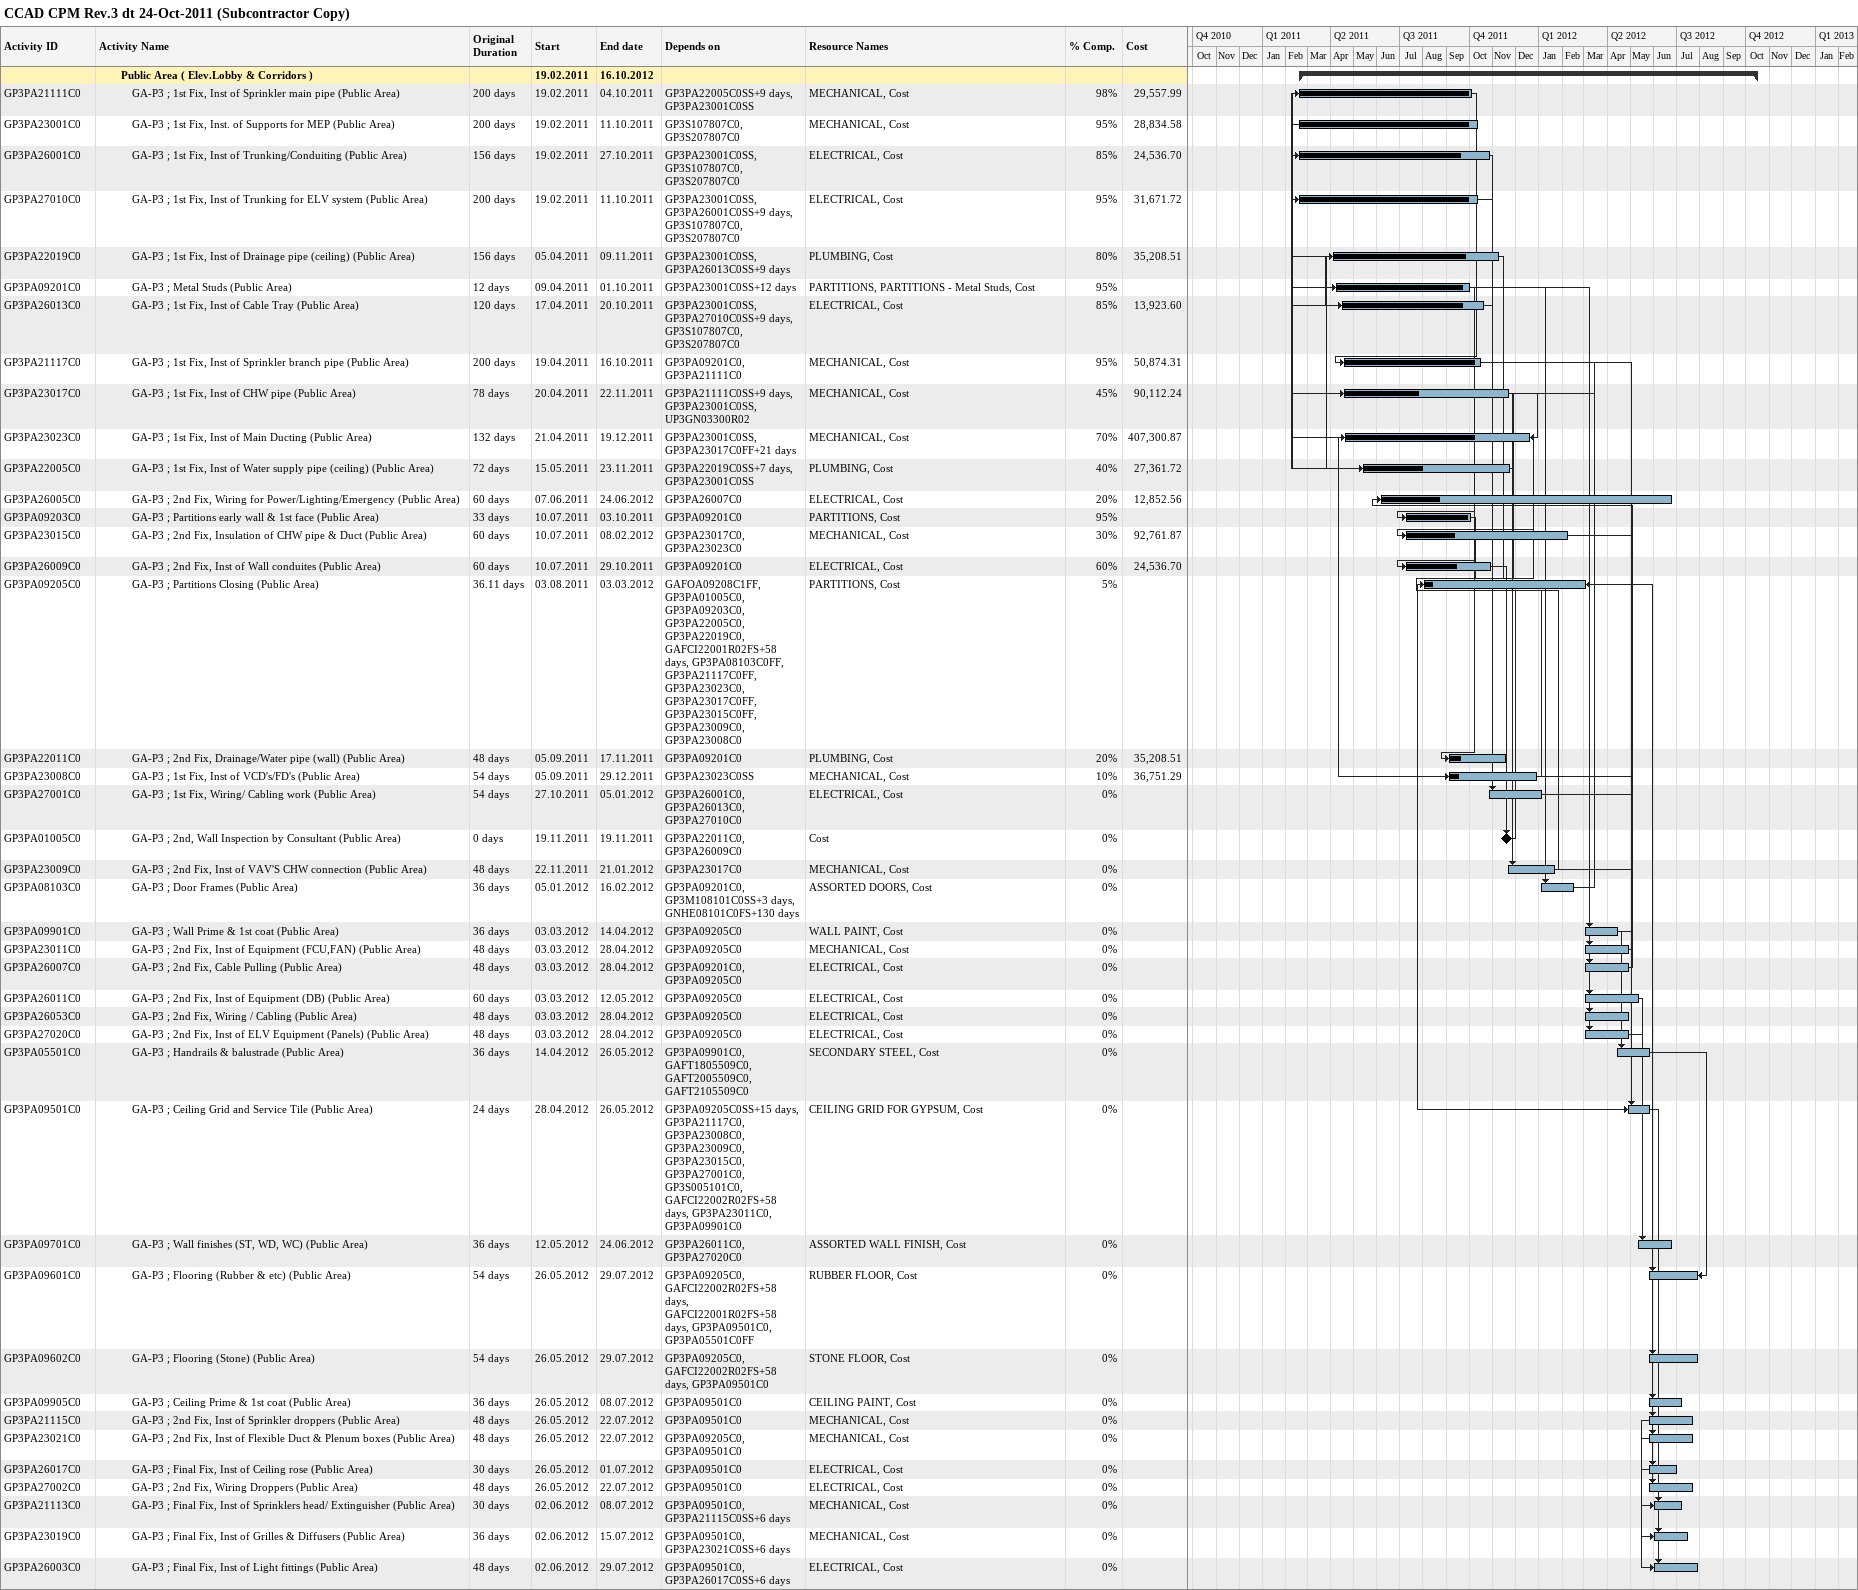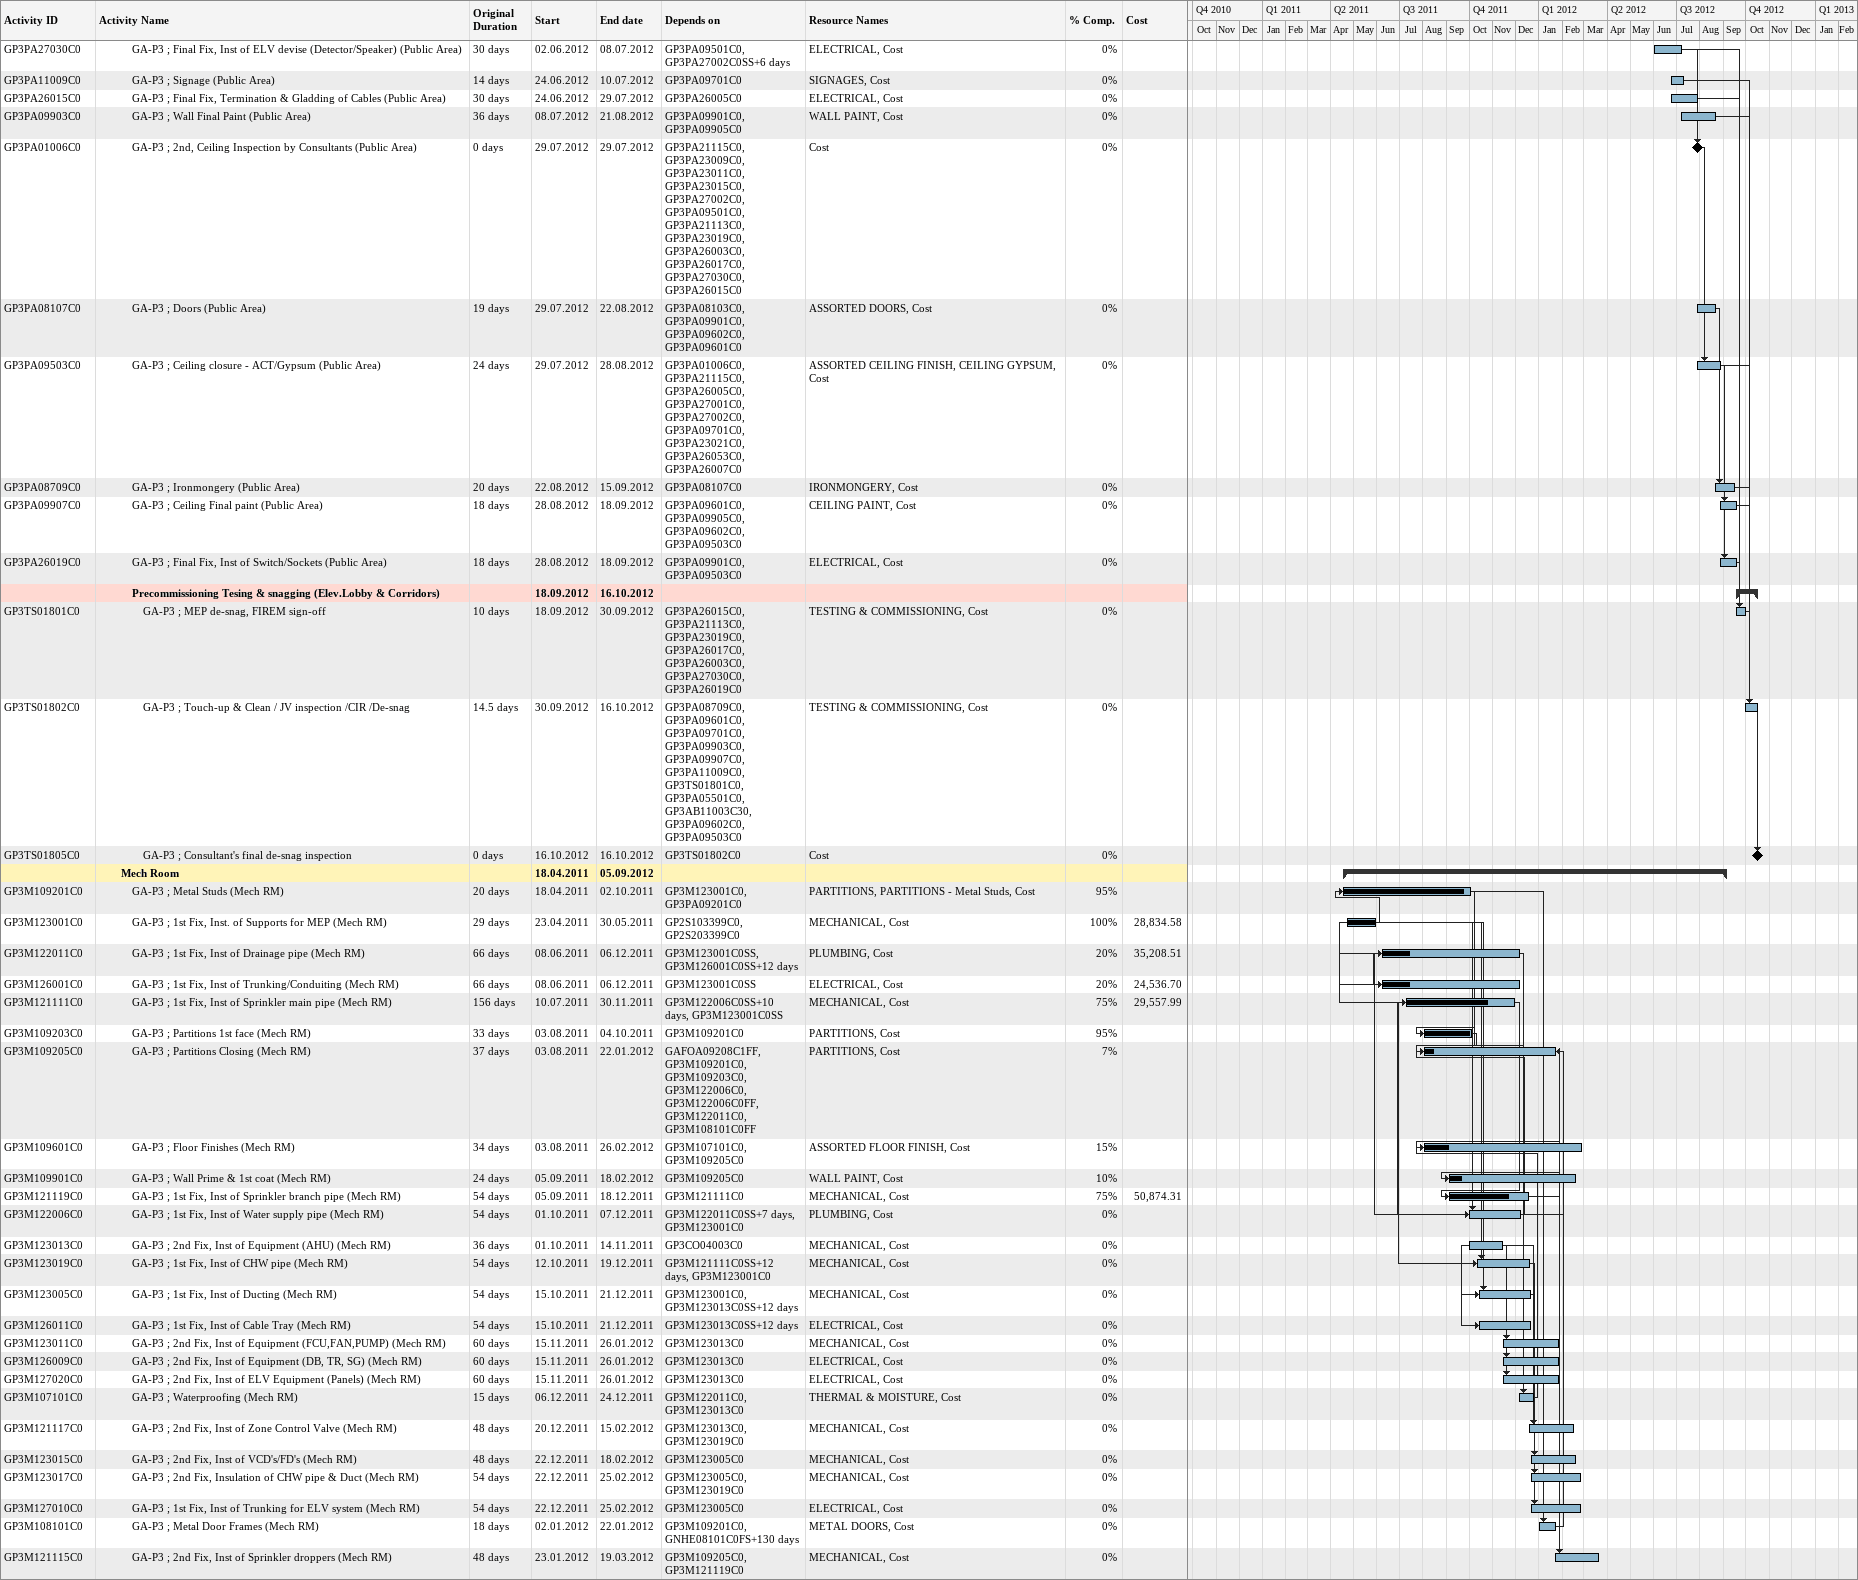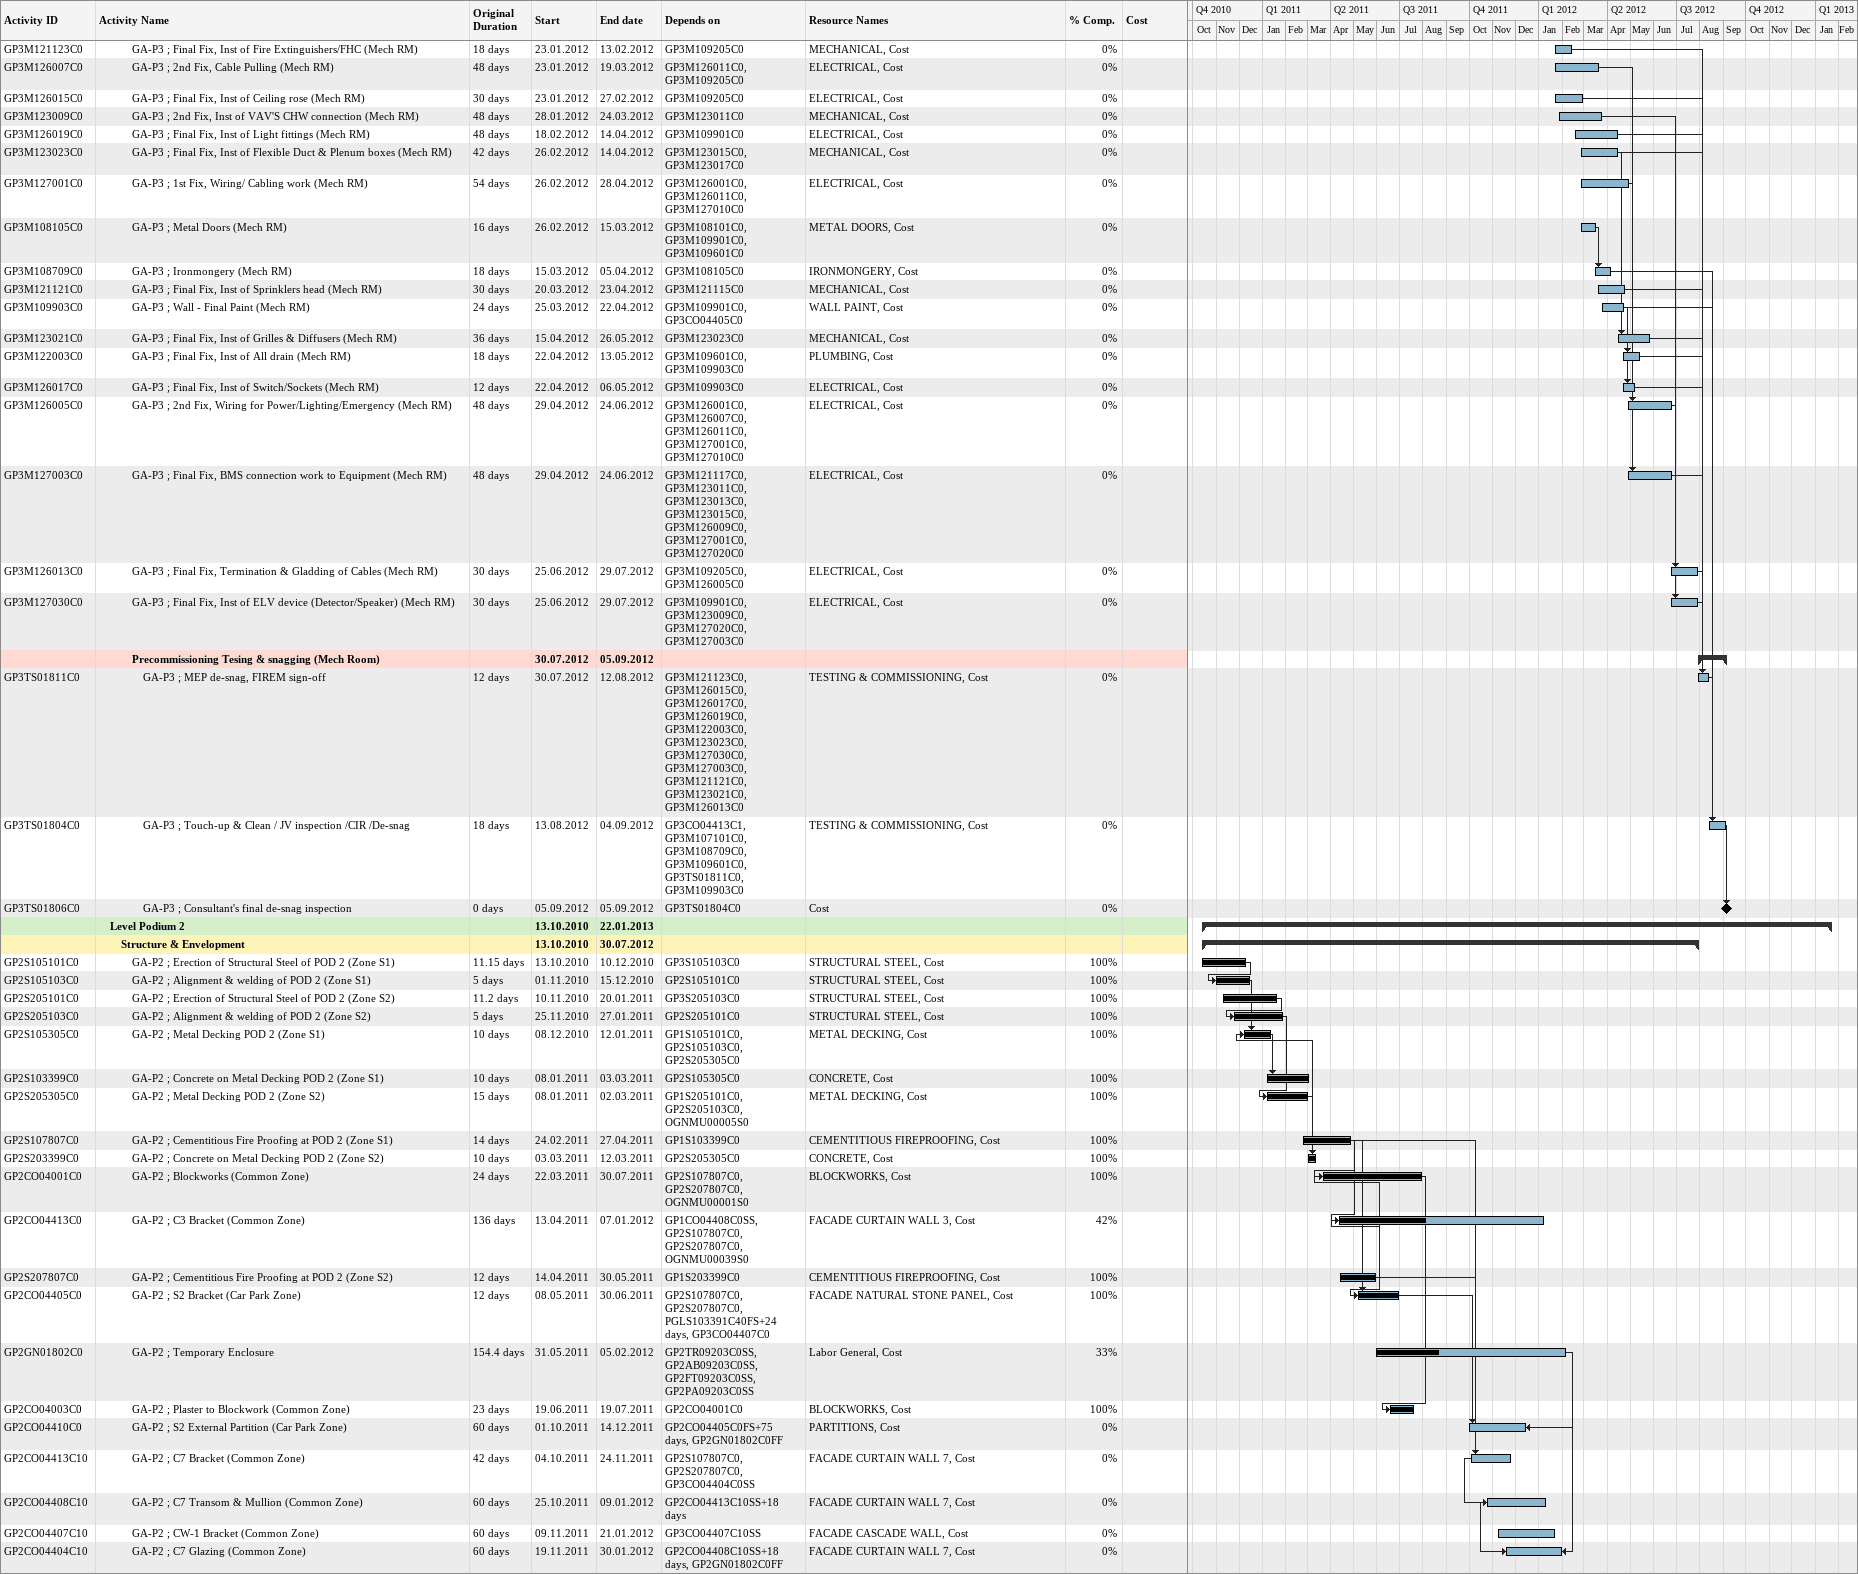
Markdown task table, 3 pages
CCAD CPM Rev.3 dt 24-Oct-2011 (Subcontractor Copy)

| ID | Level | Task | Original duration | Start | Finish | Predecessors | Resources | % complete | Cost |
|---|---|---|---|---|---|---|---|---|---|
|  | 3 | **Public Area ( Elev.Lobby & Corridors )** |  | 2011-02-19 | 2012-10-16 |  |  |  |  |
| GP3PA21111C0 | 4 | GA-P3 ; 1st Fix, Inst of Sprinkler main pipe (Public Area) | 200d | 2011-02-19 | 2011-10-04 | GP3PA22005C0SS+9d, GP3PA23001C0SS | MECHANICAL, Cost | 98 | 29557.99 |
| GP3PA23001C0 | 4 | GA-P3 ; 1st Fix, Inst. of Supports for MEP (Public Area) | 200d | 2011-02-19 | 2011-10-11 | GP3S107807C0, GP3S207807C0 | MECHANICAL, Cost | 95 | 28834.58 |
| GP3PA26001C0 | 4 | GA-P3 ; 1st Fix, Inst of Trunking/Conduiting (Public Area) | 156d | 2011-02-19 | 2011-10-27 | GP3PA23001C0SS, GP3S107807C0, GP3S207807C0 | ELECTRICAL, Cost | 85 | 24536.70 |
| GP3PA27010C0 | 4 | GA-P3 ; 1st Fix, Inst of Trunking for ELV system (Public Area) | 200d | 2011-02-19 | 2011-10-11 | GP3PA23001C0SS, GP3PA26001C0SS+9d, GP3S107807C0, GP3S207807C0 | ELECTRICAL, Cost | 95 | 31671.72 |
| GP3PA22019C0 | 4 | GA-P3 ; 1st Fix, Inst of Drainage pipe (ceiling) (Public Area) | 156d | 2011-04-05 | 2011-11-09 | GP3PA23001C0SS, GP3PA26013C0SS+9d | PLUMBING, Cost | 80 | 35208.51 |
| GP3PA09201C0 | 4 | GA-P3 ; Metal Studs (Public Area) | 12d | 2011-04-09 | 2011-10-01 | GP3PA23001C0SS+12d | PARTITIONS, PARTITIONS - Metal Studs, Cost | 95 |  |
| GP3PA26013C0 | 4 | GA-P3 ; 1st Fix, Inst of Cable Tray (Public Area) | 120d | 2011-04-17 | 2011-10-20 | GP3PA23001C0SS, GP3PA27010C0SS+9d, GP3S107807C0, GP3S207807C0 | ELECTRICAL, Cost | 85 | 13923.60 |
| GP3PA21117C0 | 4 | GA-P3 ; 1st Fix, Inst of Sprinkler branch pipe (Public Area) | 200d | 2011-04-19 | 2011-10-16 | GP3PA09201C0, GP3PA21111C0 | MECHANICAL, Cost | 95 | 50874.31 |
| GP3PA23017C0 | 4 | GA-P3 ; 1st Fix, Inst of CHW pipe (Public Area) | 78d | 2011-04-20 | 2011-11-22 | GP3PA21111C0SS+9d, GP3PA23001C0SS, UP3GN03300R02 | MECHANICAL, Cost | 45 | 90112.24 |
| GP3PA23023C0 | 4 | GA-P3 ; 1st Fix, Inst of Main Ducting (Public Area) | 132d | 2011-04-21 | 2011-12-19 | GP3PA23001C0SS, GP3PA23017C0FF+21d | MECHANICAL, Cost | 70 | 407300.87 |
| GP3PA22005C0 | 4 | GA-P3 ; 1st Fix, Inst of Water supply pipe (ceiling) (Public Area) | 72d | 2011-05-15 | 2011-11-23 | GP3PA22019C0SS+7d, GP3PA23001C0SS | PLUMBING, Cost | 40 | 27361.72 |
| GP3PA26005C0 | 4 | GA-P3 ; 2nd Fix, Wiring for Power/Lighting/Emergency (Public Area) | 60d | 2011-06-07 | 2012-06-24 | GP3PA26007C0 | ELECTRICAL, Cost | 20 | 12852.56 |
| GP3PA09203C0 | 4 | GA-P3 ; Partitions early wall & 1st face (Public Area) | 33d | 2011-07-10 | 2011-10-03 | GP3PA09201C0 | PARTITIONS, Cost | 95 |  |
| GP3PA23015C0 | 4 | GA-P3 ; 2nd Fix, Insulation of CHW pipe & Duct (Public Area) | 60d | 2011-07-10 | 2012-02-08 | GP3PA23017C0, GP3PA23023C0 | MECHANICAL, Cost | 30 | 92761.87 |
| GP3PA26009C0 | 4 | GA-P3 ; 2nd Fix, Inst of Wall conduites (Public Area) | 60d | 2011-07-10 | 2011-10-29 | GP3PA09201C0 | ELECTRICAL, Cost | 60 | 24536.70 |
| GP3PA09205C0 | 4 | GA-P3 ; Partitions Closing (Public Area) | 36.11d | 2011-08-03 | 2012-03-03 | GAFOA09208C1FF, GP3PA01005C0, GP3PA09203C0, GP3PA22005C0, GP3PA22019C0, GAFCI22001R02FS+58d, GP3PA08103C0FF, GP3PA21117C0FF, GP3PA23023C0, GP3PA23017C0FF, GP3PA23015C0FF, GP3PA23009C0, GP3PA23008C0 | PARTITIONS, Cost | 5 |  |
| GP3PA22011C0 | 4 | GA-P3 ; 2nd Fix, Drainage/Water pipe (wall) (Public Area) | 48d | 2011-09-05 | 2011-11-17 | GP3PA09201C0 | PLUMBING, Cost | 20 | 35208.51 |
| GP3PA23008C0 | 4 | GA-P3 ; 1st Fix, Inst of VCD's/FD's (Public Area) | 54d | 2011-09-05 | 2011-12-29 | GP3PA23023C0SS | MECHANICAL, Cost | 10 | 36751.29 |
| GP3PA27001C0 | 4 | GA-P3 ; 1st Fix, Wiring/ Cabling work (Public Area) | 54d | 2011-10-27 | 2012-01-05 | GP3PA26001C0, GP3PA26013C0, GP3PA27010C0 | ELECTRICAL, Cost | 0 |  |
| GP3PA01005C0 | 4 | GA-P3 ; 2nd, Wall Inspection by Consultant (Public Area) | 0d | 2011-11-19 | 2011-11-19 | GP3PA22011C0, GP3PA26009C0 | Cost | 0 |  |
| GP3PA23009C0 | 4 | GA-P3 ; 2nd Fix, Inst of VAV'S CHW connection (Public Area) | 48d | 2011-11-22 | 2012-01-21 | GP3PA23017C0 | MECHANICAL, Cost | 0 |  |
| GP3PA08103C0 | 4 | GA-P3 ; Door Frames (Public Area) | 36d | 2012-01-05 | 2012-02-16 | GP3PA09201C0, GP3M108101C0SS+3d, GNHE08101C0FS+130d | ASSORTED DOORS, Cost | 0 |  |
| GP3PA09901C0 | 4 | GA-P3 ; Wall Prime & 1st coat (Public Area) | 36d | 2012-03-03 | 2012-04-14 | GP3PA09205C0 | WALL PAINT, Cost | 0 |  |
| GP3PA23011C0 | 4 | GA-P3 ; 2nd Fix, Inst of Equipment (FCU,FAN) (Public Area) | 48d | 2012-03-03 | 2012-04-28 | GP3PA09205C0 | MECHANICAL, Cost | 0 |  |
| GP3PA26007C0 | 4 | GA-P3 ; 2nd Fix, Cable Pulling (Public Area) | 48d | 2012-03-03 | 2012-04-28 | GP3PA09201C0, GP3PA09205C0 | ELECTRICAL, Cost | 0 |  |
| GP3PA26011C0 | 4 | GA-P3 ; 2nd Fix, Inst of Equipment (DB) (Public Area) | 60d | 2012-03-03 | 2012-05-12 | GP3PA09205C0 | ELECTRICAL, Cost | 0 |  |
| GP3PA26053C0 | 4 | GA-P3 ; 2nd Fix, Wiring / Cabling (Public Area) | 48d | 2012-03-03 | 2012-04-28 | GP3PA09205C0 | ELECTRICAL, Cost | 0 |  |
| GP3PA27020C0 | 4 | GA-P3 ; 2nd Fix, Inst of ELV Equipment (Panels) (Public Area) | 48d | 2012-03-03 | 2012-04-28 | GP3PA09205C0 | ELECTRICAL, Cost | 0 |  |
| GP3PA05501C0 | 4 | GA-P3 ; Handrails & balustrade (Public Area) | 36d | 2012-04-14 | 2012-05-26 | GP3PA09901C0, GAFT1805509C0, GAFT2005509C0, GAFT2105509C0 | SECONDARY STEEL, Cost | 0 |  |
| GP3PA09501C0 | 4 | GA-P3 ; Ceiling Grid and Service Tile (Public Area) | 24d | 2012-04-28 | 2012-05-26 | GP3PA09205C0SS+15d, GP3PA21117C0, GP3PA23008C0, GP3PA23009C0, GP3PA23015C0, GP3PA27001C0, GP3S005101C0, GAFCI22002R02FS+58d, GP3PA23011C0, GP3PA09901C0 | CEILING GRID FOR GYPSUM, Cost | 0 |  |
| GP3PA09701C0 | 4 | GA-P3 ; Wall finishes (ST, WD, WC) (Public Area) | 36d | 2012-05-12 | 2012-06-24 | GP3PA26011C0, GP3PA27020C0 | ASSORTED WALL FINISH, Cost | 0 |  |
| GP3PA09601C0 | 4 | GA-P3 ; Flooring (Rubber & etc) (Public Area) | 54d | 2012-05-26 | 2012-07-29 | GP3PA09205C0, GAFCI22002R02FS+58d, GAFCI22001R02FS+58d, GP3PA09501C0, GP3PA05501C0FF | RUBBER FLOOR, Cost | 0 |  |
| GP3PA09602C0 | 4 | GA-P3 ; Flooring (Stone) (Public Area) | 54d | 2012-05-26 | 2012-07-29 | GP3PA09205C0, GAFCI22002R02FS+58d, GP3PA09501C0 | STONE FLOOR, Cost | 0 |  |
| GP3PA09905C0 | 4 | GA-P3 ; Ceiling Prime & 1st coat (Public Area) | 36d | 2012-05-26 | 2012-07-08 | GP3PA09501C0 | CEILING PAINT, Cost | 0 |  |
| GP3PA21115C0 | 4 | GA-P3 ; 2nd Fix, Inst of Sprinkler droppers (Public Area) | 48d | 2012-05-26 | 2012-07-22 | GP3PA09501C0 | MECHANICAL, Cost | 0 |  |
| GP3PA23021C0 | 4 | GA-P3 ; 2nd Fix, Inst of Flexible Duct & Plenum boxes (Public Area) | 48d | 2012-05-26 | 2012-07-22 | GP3PA09205C0, GP3PA09501C0 | MECHANICAL, Cost | 0 |  |
| GP3PA26017C0 | 4 | GA-P3 ; Final Fix, Inst of Ceiling rose (Public Area) | 30d | 2012-05-26 | 2012-07-01 | GP3PA09501C0 | ELECTRICAL, Cost | 0 |  |
| GP3PA27002C0 | 4 | GA-P3 ; 2nd Fix, Wiring Droppers (Public Area) | 48d | 2012-05-26 | 2012-07-22 | GP3PA09501C0 | ELECTRICAL, Cost | 0 |  |
| GP3PA21113C0 | 4 | GA-P3 ; Final Fix, Inst of Sprinklers head/ Extinguisher (Public Area) | 30d | 2012-06-02 | 2012-07-08 | GP3PA09501C0, GP3PA21115C0SS+6d | MECHANICAL, Cost | 0 |  |
| GP3PA23019C0 | 4 | GA-P3 ; Final Fix, Inst of Grilles & Diffusers (Public Area) | 36d | 2012-06-02 | 2012-07-15 | GP3PA09501C0, GP3PA23021C0SS+6d | MECHANICAL, Cost | 0 |  |
| GP3PA26003C0 | 4 | GA-P3 ; Final Fix, Inst of Light fittings (Public Area) | 48d | 2012-06-02 | 2012-07-29 | GP3PA09501C0, GP3PA26017C0SS+6d | ELECTRICAL, Cost | 0 |  |
| GP3PA27030C0 | 4 | GA-P3 ; Final Fix, Inst of ELV devise (Detector/Speaker) (Public Area) | 30d | 2012-06-02 | 2012-07-08 | GP3PA09501C0, GP3PA27002C0SS+6d | ELECTRICAL, Cost | 0 |  |
| GP3PA11009C0 | 4 | GA-P3 ; Signage (Public Area) | 14d | 2012-06-24 | 2012-07-10 | GP3PA09701C0 | SIGNAGES, Cost | 0 |  |
| GP3PA26015C0 | 4 | GA-P3 ; Final Fix, Termination & Gladding of Cables (Public Area) | 30d | 2012-06-24 | 2012-07-29 | GP3PA26005C0 | ELECTRICAL, Cost | 0 |  |
| GP3PA09903C0 | 4 | GA-P3 ; Wall Final Paint (Public Area) | 36d | 2012-07-08 | 2012-08-21 | GP3PA09901C0, GP3PA09905C0 | WALL PAINT, Cost | 0 |  |
| GP3PA01006C0 | 4 | GA-P3 ; 2nd, Ceiling Inspection by Consultants (Public Area) | 0d | 2012-07-29 | 2012-07-29 | GP3PA21115C0, GP3PA23009C0, GP3PA23011C0, GP3PA23015C0, GP3PA27002C0, GP3PA09501C0, GP3PA21113C0, GP3PA23019C0, GP3PA26003C0, GP3PA26017C0, GP3PA27030C0, GP3PA26015C0 | Cost | 0 |  |
| GP3PA08107C0 | 4 | GA-P3 ; Doors (Public Area) | 19d | 2012-07-29 | 2012-08-22 | GP3PA08103C0, GP3PA09901C0, GP3PA09602C0, GP3PA09601C0 | ASSORTED DOORS, Cost | 0 |  |
| GP3PA09503C0 | 4 | GA-P3 ; Ceiling closure - ACT/Gypsum (Public Area) | 24d | 2012-07-29 | 2012-08-28 | GP3PA01006C0, GP3PA21115C0, GP3PA26005C0, GP3PA27001C0, GP3PA27002C0, GP3PA09701C0, GP3PA23021C0, GP3PA26053C0, GP3PA26007C0 | ASSORTED CEILING FINISH, CEILING GYPSUM, Cost | 0 |  |
| GP3PA08709C0 | 4 | GA-P3 ; Ironmongery (Public Area) | 20d | 2012-08-22 | 2012-09-15 | GP3PA08107C0 | IRONMONGERY, Cost | 0 |  |
| GP3PA09907C0 | 4 | GA-P3 ; Ceiling Final paint (Public Area) | 18d | 2012-08-28 | 2012-09-18 | GP3PA09601C0, GP3PA09905C0, GP3PA09602C0, GP3PA09503C0 | CEILING PAINT, Cost | 0 |  |
| GP3PA26019C0 | 4 | GA-P3 ; Final Fix, Inst of Switch/Sockets (Public Area) | 18d | 2012-08-28 | 2012-09-18 | GP3PA09901C0, GP3PA09503C0 | ELECTRICAL, Cost | 0 |  |
|  | 4 | **Precommissioning Tesing & snagging (Elev.Lobby & Corridors)** |  | 2012-09-18 | 2012-10-16 |  |  |  |  |
| GP3TS01801C0 | 5 | GA-P3 ; MEP de-snag, FIREM sign-off | 10d | 2012-09-18 | 2012-09-30 | GP3PA26015C0, GP3PA21113C0, GP3PA23019C0, GP3PA26017C0, GP3PA26003C0, GP3PA27030C0, GP3PA26019C0 | TESTING & COMMISSIONING, Cost | 0 |  |
| GP3TS01802C0 | 5 | GA-P3 ; Touch-up & Clean / JV inspection /CIR /De-snag | 14.5d | 2012-09-30 | 2012-10-16 | GP3PA08709C0, GP3PA09601C0, GP3PA09701C0, GP3PA09903C0, GP3PA09907C0, GP3PA11009C0, GP3TS01801C0, GP3PA05501C0, GP3AB11003C30, GP3PA09602C0, GP3PA09503C0 | TESTING & COMMISSIONING, Cost | 0 |  |
| GP3TS01805C0 | 5 | GA-P3 ; Consultant's final de-snag inspection | 0d | 2012-10-16 | 2012-10-16 | GP3TS01802C0 | Cost | 0 |  |
|  | 3 | **Mech Room** |  | 2011-04-18 | 2012-09-05 |  |  |  |  |
| GP3M109201C0 | 4 | GA-P3 ; Metal Studs (Mech RM) | 20d | 2011-04-18 | 2011-10-02 | GP3M123001C0, GP3PA09201C0 | PARTITIONS, PARTITIONS - Metal Studs, Cost | 95 |  |
| GP3M123001C0 | 4 | GA-P3 ; 1st Fix, Inst. of Supports for MEP (Mech RM) | 29d | 2011-04-23 | 2011-05-30 | GP2S103399C0, GP2S203399C0 | MECHANICAL, Cost | 100 | 28834.58 |
| GP3M122011C0 | 4 | GA-P3 ; 1st Fix, Inst of Drainage pipe (Mech RM) | 66d | 2011-06-08 | 2011-12-06 | GP3M123001C0SS, GP3M126001C0SS+12d | PLUMBING, Cost | 20 | 35208.51 |
| GP3M126001C0 | 4 | GA-P3 ; 1st Fix, Inst of Trunking/Conduiting (Mech RM) | 66d | 2011-06-08 | 2011-12-06 | GP3M123001C0SS | ELECTRICAL, Cost | 20 | 24536.70 |
| GP3M121111C0 | 4 | GA-P3 ; 1st Fix, Inst of Sprinkler main pipe (Mech RM) | 156d | 2011-07-10 | 2011-11-30 | GP3M122006C0SS+10d, GP3M123001C0SS | MECHANICAL, Cost | 75 | 29557.99 |
| GP3M109203C0 | 4 | GA-P3 ; Partitions 1st face (Mech RM) | 33d | 2011-08-03 | 2011-10-04 | GP3M109201C0 | PARTITIONS, Cost | 95 |  |
| GP3M109205C0 | 4 | GA-P3 ; Partitions Closing (Mech RM) | 37d | 2011-08-03 | 2012-01-22 | GAFOA09208C1FF, GP3M109201C0, GP3M109203C0, GP3M122006C0, GP3M122006C0FF, GP3M122011C0, GP3M108101C0FF | PARTITIONS, Cost | 7 |  |
| GP3M109601C0 | 4 | GA-P3 ; Floor Finishes (Mech RM) | 34d | 2011-08-03 | 2012-02-26 | GP3M107101C0, GP3M109205C0 | ASSORTED FLOOR FINISH, Cost | 15 |  |
| GP3M109901C0 | 4 | GA-P3 ; Wall Prime & 1st coat (Mech RM) | 24d | 2011-09-05 | 2012-02-18 | GP3M109205C0 | WALL PAINT, Cost | 10 |  |
| GP3M121119C0 | 4 | GA-P3 ; 1st Fix, Inst of Sprinkler branch pipe (Mech RM) | 54d | 2011-09-05 | 2011-12-18 | GP3M121111C0 | MECHANICAL, Cost | 75 | 50874.31 |
| GP3M122006C0 | 4 | GA-P3 ; 1st Fix, Inst of Water supply pipe (Mech RM) | 54d | 2011-10-01 | 2011-12-07 | GP3M122011C0SS+7d, GP3M123001C0 | PLUMBING, Cost | 0 |  |
| GP3M123013C0 | 4 | GA-P3 ; 2nd Fix, Inst of Equipment (AHU) (Mech RM) | 36d | 2011-10-01 | 2011-11-14 | GP3CO04003C0 | MECHANICAL, Cost | 0 |  |
| GP3M123019C0 | 4 | GA-P3 ; 1st Fix, Inst of CHW pipe (Mech RM) | 54d | 2011-10-12 | 2011-12-19 | GP3M121111C0SS+12d, GP3M123001C0 | MECHANICAL, Cost | 0 |  |
| GP3M123005C0 | 4 | GA-P3 ; 1st Fix, Inst of Ducting (Mech RM) | 54d | 2011-10-15 | 2011-12-21 | GP3M123001C0, GP3M123013C0SS+12d | MECHANICAL, Cost | 0 |  |
| GP3M126011C0 | 4 | GA-P3 ; 1st Fix, Inst of Cable Tray (Mech RM) | 54d | 2011-10-15 | 2011-12-21 | GP3M123013C0SS+12d | ELECTRICAL, Cost | 0 |  |
| GP3M123011C0 | 4 | GA-P3 ; 2nd Fix, Inst of Equipment (FCU,FAN,PUMP) (Mech RM) | 60d | 2011-11-15 | 2012-01-26 | GP3M123013C0 | MECHANICAL, Cost | 0 |  |
| GP3M126009C0 | 4 | GA-P3 ; 2nd Fix, Inst of Equipment (DB, TR, SG) (Mech RM) | 60d | 2011-11-15 | 2012-01-26 | GP3M123013C0 | ELECTRICAL, Cost | 0 |  |
| GP3M127020C0 | 4 | GA-P3 ; 2nd Fix, Inst of ELV Equipment (Panels) (Mech RM) | 60d | 2011-11-15 | 2012-01-26 | GP3M123013C0 | ELECTRICAL, Cost | 0 |  |
| GP3M107101C0 | 4 | GA-P3 ; Waterproofing (Mech RM) | 15d | 2011-12-06 | 2011-12-24 | GP3M122011C0, GP3M123013C0 | THERMAL & MOISTURE, Cost | 0 |  |
| GP3M121117C0 | 4 | GA-P3 ; 2nd Fix, Inst of Zone Control Valve (Mech RM) | 48d | 2011-12-20 | 2012-02-15 | GP3M123013C0, GP3M123019C0 | MECHANICAL, Cost | 0 |  |
| GP3M123015C0 | 4 | GA-P3 ; 2nd Fix, Inst of VCD's/FD's (Mech RM) | 48d | 2011-12-22 | 2012-02-18 | GP3M123005C0 | MECHANICAL, Cost | 0 |  |
| GP3M123017C0 | 4 | GA-P3 ; 2nd Fix, Insulation of CHW pipe & Duct (Mech RM) | 54d | 2011-12-22 | 2012-02-25 | GP3M123005C0, GP3M123019C0 | MECHANICAL, Cost | 0 |  |
| GP3M127010C0 | 4 | GA-P3 ; 1st Fix, Inst of Trunking for ELV system (Mech RM) | 54d | 2011-12-22 | 2012-02-25 | GP3M123005C0 | ELECTRICAL, Cost | 0 |  |
| GP3M108101C0 | 4 | GA-P3 ; Metal Door Frames (Mech RM) | 18d | 2012-01-02 | 2012-01-22 | GP3M109201C0, GNHE08101C0FS+130d | METAL DOORS, Cost | 0 |  |
| GP3M121115C0 | 4 | GA-P3 ; 2nd Fix, Inst of Sprinkler droppers (Mech RM) | 48d | 2012-01-23 | 2012-03-19 | GP3M109205C0, GP3M121119C0 | MECHANICAL, Cost | 0 |  |
| GP3M121123C0 | 4 | GA-P3 ; Final Fix, Inst of Fire Extinguishers/FHC (Mech RM) | 18d | 2012-01-23 | 2012-02-13 | GP3M109205C0 | MECHANICAL, Cost | 0 |  |
| GP3M126007C0 | 4 | GA-P3 ; 2nd Fix, Cable Pulling (Mech RM) | 48d | 2012-01-23 | 2012-03-19 | GP3M126011C0, GP3M109205C0 | ELECTRICAL, Cost | 0 |  |
| GP3M126015C0 | 4 | GA-P3 ; Final Fix, Inst of Ceiling rose (Mech RM) | 30d | 2012-01-23 | 2012-02-27 | GP3M109205C0 | ELECTRICAL, Cost | 0 |  |
| GP3M123009C0 | 4 | GA-P3 ; 2nd Fix, Inst of VAV'S CHW connection (Mech RM) | 48d | 2012-01-28 | 2012-03-24 | GP3M123011C0 | MECHANICAL, Cost | 0 |  |
| GP3M126019C0 | 4 | GA-P3 ; Final Fix, Inst of Light fittings (Mech RM) | 48d | 2012-02-18 | 2012-04-14 | GP3M109901C0 | ELECTRICAL, Cost | 0 |  |
| GP3M123023C0 | 4 | GA-P3 ; Final Fix, Inst of Flexible Duct & Plenum boxes (Mech RM) | 42d | 2012-02-26 | 2012-04-14 | GP3M123015C0, GP3M123017C0 | MECHANICAL, Cost | 0 |  |
| GP3M127001C0 | 4 | GA-P3 ; 1st Fix, Wiring/ Cabling work (Mech RM) | 54d | 2012-02-26 | 2012-04-28 | GP3M126001C0, GP3M126011C0, GP3M127010C0 | ELECTRICAL, Cost | 0 |  |
| GP3M108105C0 | 4 | GA-P3 ; Metal Doors (Mech RM) | 16d | 2012-02-26 | 2012-03-15 | GP3M108101C0, GP3M109901C0, GP3M109601C0 | METAL DOORS, Cost | 0 |  |
| GP3M108709C0 | 4 | GA-P3 ; Ironmongery (Mech RM) | 18d | 2012-03-15 | 2012-04-05 | GP3M108105C0 | IRONMONGERY, Cost | 0 |  |
| GP3M121121C0 | 4 | GA-P3 ; Final Fix, Inst of Sprinklers head (Mech RM) | 30d | 2012-03-20 | 2012-04-23 | GP3M121115C0 | MECHANICAL, Cost | 0 |  |
| GP3M109903C0 | 4 | GA-P3 ; Wall - Final Paint (Mech RM) | 24d | 2012-03-25 | 2012-04-22 | GP3M109901C0, GP3CO04405C0 | WALL PAINT, Cost | 0 |  |
| GP3M123021C0 | 4 | GA-P3 ; Final Fix, Inst of Grilles & Diffusers (Mech RM) | 36d | 2012-04-15 | 2012-05-26 | GP3M123023C0 | MECHANICAL, Cost | 0 |  |
| GP3M122003C0 | 4 | GA-P3 ; Final Fix, Inst of All drain (Mech RM) | 18d | 2012-04-22 | 2012-05-13 | GP3M109601C0, GP3M109903C0 | PLUMBING, Cost | 0 |  |
| GP3M126017C0 | 4 | GA-P3 ; Final Fix, Inst of Switch/Sockets (Mech RM) | 12d | 2012-04-22 | 2012-05-06 | GP3M109903C0 | ELECTRICAL, Cost | 0 |  |
| GP3M126005C0 | 4 | GA-P3 ; 2nd Fix, Wiring for Power/Lighting/Emergency (Mech RM) | 48d | 2012-04-29 | 2012-06-24 | GP3M126001C0, GP3M126007C0, GP3M126011C0, GP3M127001C0, GP3M127010C0 | ELECTRICAL, Cost | 0 |  |
| GP3M127003C0 | 4 | GA-P3 ; Final Fix, BMS connection work to Equipment (Mech RM) | 48d | 2012-04-29 | 2012-06-24 | GP3M121117C0, GP3M123011C0, GP3M123013C0, GP3M123015C0, GP3M126009C0, GP3M127001C0, GP3M127020C0 | ELECTRICAL, Cost | 0 |  |
| GP3M126013C0 | 4 | GA-P3 ; Final Fix, Termination & Gladding of Cables (Mech RM) | 30d | 2012-06-25 | 2012-07-29 | GP3M109205C0, GP3M126005C0 | ELECTRICAL, Cost | 0 |  |
| GP3M127030C0 | 4 | GA-P3 ; Final Fix, Inst of ELV device (Detector/Speaker) (Mech RM) | 30d | 2012-06-25 | 2012-07-29 | GP3M109901C0, GP3M123009C0, GP3M127020C0, GP3M127003C0 | ELECTRICAL, Cost | 0 |  |
|  | 4 | **Precommissioning Tesing & snagging (Mech Room)** |  | 2012-07-30 | 2012-09-05 |  |  |  |  |
| GP3TS01811C0 | 5 | GA-P3 ; MEP de-snag, FIREM sign-off | 12d | 2012-07-30 | 2012-08-12 | GP3M121123C0, GP3M126015C0, GP3M126017C0, GP3M126019C0, GP3M122003C0, GP3M123023C0, GP3M127030C0, GP3M127003C0, GP3M121121C0, GP3M123021C0, GP3M126013C0 | TESTING & COMMISSIONING, Cost | 0 |  |
| GP3TS01804C0 | 5 | GA-P3 ; Touch-up & Clean / JV inspection /CIR /De-snag | 18d | 2012-08-13 | 2012-09-04 | GP3CO04413C1, GP3M107101C0, GP3M108709C0, GP3M109601C0, GP3TS01811C0, GP3M109903C0 | TESTING & COMMISSIONING, Cost | 0 |  |
| GP3TS01806C0 | 5 | GA-P3 ; Consultant's final de-snag inspection | 0d | 2012-09-05 | 2012-09-05 | GP3TS01804C0 | Cost | 0 |  |
|  | 2 | **Level Podium 2** |  | 2010-10-13 | 2013-01-22 |  |  |  |  |
|  | 3 | **Structure & Envelopment** |  | 2010-10-13 | 2012-07-30 |  |  |  |  |
| GP2S105101C0 | 4 | GA-P2 ; Erection of Structural Steel of POD 2 (Zone S1) | 11.15d | 2010-10-13 | 2010-12-10 | GP3S105103C0 | STRUCTURAL STEEL, Cost | 100 |  |
| GP2S105103C0 | 4 | GA-P2 ; Alignment & welding of POD 2 (Zone S1) | 5d | 2010-11-01 | 2010-12-15 | GP2S105101C0 | STRUCTURAL STEEL, Cost | 100 |  |
| GP2S205101C0 | 4 | GA-P2 ; Erection of Structural Steel of POD 2 (Zone S2) | 11.2d | 2010-11-10 | 2011-01-20 | GP3S205103C0 | STRUCTURAL STEEL, Cost | 100 |  |
| GP2S205103C0 | 4 | GA-P2 ; Alignment & welding of POD 2 (Zone S2) | 5d | 2010-11-25 | 2011-01-27 | GP2S205101C0 | STRUCTURAL STEEL, Cost | 100 |  |
| GP2S105305C0 | 4 | GA-P2 ; Metal Decking POD 2 (Zone S1) | 10d | 2010-12-08 | 2011-01-12 | GP1S105101C0, GP2S105103C0, GP2S205305C0 | METAL DECKING, Cost | 100 |  |
| GP2S103399C0 | 4 | GA-P2 ; Concrete on Metal Decking POD 2 (Zone S1) | 10d | 2011-01-08 | 2011-03-03 | GP2S105305C0 | CONCRETE, Cost | 100 |  |
| GP2S205305C0 | 4 | GA-P2 ; Metal Decking POD 2 (Zone S2) | 15d | 2011-01-08 | 2011-03-02 | GP1S205101C0, GP2S205103C0, OGNMU00005S0 | METAL DECKING, Cost | 100 |  |
| GP2S107807C0 | 4 | GA-P2 ; Cementitious Fire Proofing at POD 2 (Zone S1) | 14d | 2011-02-24 | 2011-04-27 | GP1S103399C0 | CEMENTITIOUS FIREPROOFING, Cost | 100 |  |
| GP2S203399C0 | 4 | GA-P2 ; Concrete on Metal Decking POD 2 (Zone S2) | 10d | 2011-03-03 | 2011-03-12 | GP2S205305C0 | CONCRETE, Cost | 100 |  |
| GP2CO04001C0 | 4 | GA-P2 ; Blockworks (Common Zone) | 24d | 2011-03-22 | 2011-07-30 | GP2S107807C0, GP2S207807C0, OGNMU00001S0 | BLOCKWORKS, Cost | 100 |  |
| GP2CO04413C0 | 4 | GA-P2 ; C3 Bracket (Common Zone) | 136d | 2011-04-13 | 2012-01-07 | GP1CO04408C0SS, GP2S107807C0, GP2S207807C0, OGNMU00039S0 | FACADE CURTAIN WALL 3, Cost | 42 |  |
| GP2S207807C0 | 4 | GA-P2 ; Cementitious Fire Proofing at POD 2 (Zone S2) | 12d | 2011-04-14 | 2011-05-30 | GP1S203399C0 | CEMENTITIOUS FIREPROOFING, Cost | 100 |  |
| GP2CO04405C0 | 4 | GA-P2 ; S2 Bracket (Car Park Zone) | 12d | 2011-05-08 | 2011-06-30 | GP2S107807C0, GP2S207807C0, PGLS103391C40FS+24d, GP3CO04407C0 | FACADE NATURAL STONE PANEL, Cost | 100 |  |
| GP2GN01802C0 | 4 | GA-P2 ; Temporary Enclosure | 154.4d | 2011-05-31 | 2012-02-05 | GP2TR09203C0SS, GP2AB09203C0SS, GP2FT09203C0SS, GP2PA09203C0SS | Labor General, Cost | 33 |  |
| GP2CO04003C0 | 4 | GA-P2 ; Plaster to Blockwork (Common Zone) | 23d | 2011-06-19 | 2011-07-19 | GP2CO04001C0 | BLOCKWORKS, Cost | 100 |  |
| GP2CO04410C0 | 4 | GA-P2 ; S2 External Partition (Car Park Zone) | 60d | 2011-10-01 | 2011-12-14 | GP2CO04405C0FS+75d, GP2GN01802C0FF | PARTITIONS, Cost | 0 |  |
| GP2CO04413C10 | 4 | GA-P2 ; C7 Bracket (Common Zone) | 42d | 2011-10-04 | 2011-11-24 | GP2S107807C0, GP2S207807C0, GP3CO04404C0SS | FACADE CURTAIN WALL 7, Cost | 0 |  |
| GP2CO04408C10 | 4 | GA-P2 ; C7 Transom & Mullion (Common Zone) | 60d | 2011-10-25 | 2012-01-09 | GP2CO04413C10SS+18d | FACADE CURTAIN WALL 7, Cost | 0 |  |
| GP2CO04407C10 | 4 | GA-P2 ; CW-1 Bracket (Common Zone) | 60d | 2011-11-09 | 2012-01-21 | GP3CO04407C10SS | FACADE CASCADE WALL, Cost | 0 |  |
| GP2CO04404C10 | 4 | GA-P2 ; C7 Glazing (Common Zone) | 60d | 2011-11-19 | 2012-01-30 | GP2CO04408C10SS+18d, GP2GN01802C0FF | FACADE CURTAIN WALL 7, Cost | 0 |  |
